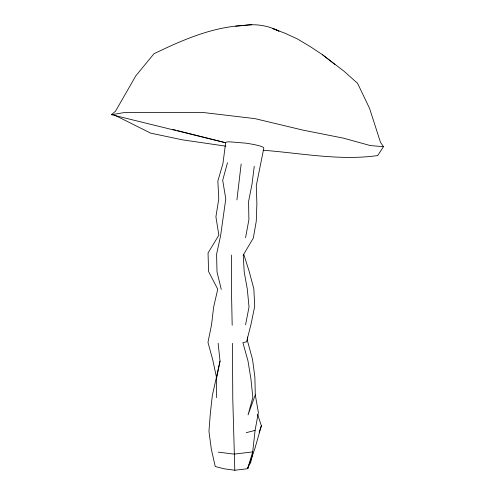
<?xml version="1.0" encoding="UTF-8"?>
<svg xmlns="http://www.w3.org/2000/svg" width="495" height="495" viewBox="0 0 495 495"><rect width="100%" height="100%" fill="white"/><g stroke="black" fill="none" stroke-linecap="round" stroke-linejoin="round"><path stroke-width="0.74" d="M231.462 255.074L231.45 289.408L232.18 325.283M247.618 336.996L247.451 340.801L252.555 359.481L254.882 377.19L255.29 394.861L258.384 412.514L255.08 430.409L252.704 451.91L247.673 468.709L234.797 470.25L223.975 468.771L215.251 466.519L211.303 449.076L208.958 431.331L210.319 413.486L212.324 395.548L220.034 361.065L218.122 343.282M236.913 199.918L241.17 163.987M254.251 166.32L252.011 184.128L248.57 201.552L248.898 219.681L245.563 237.736M245.545 324.838L249.028 306.956L247.302 289.142L244.19 271.879L243.262 255.061L253.341 238.021L256.268 221.172L256.886 203.47L256.268 185.718L263.816 148.184L263.42 147.38L261.329 146.396A19.8 2.277 7.8 0 0 245.625 143.142L228.919 141.78L226.289 142.102L225.633 142.739L222.967 163.437L217.856 181.046L218.778 198.897L215.907 216.791L218.858 235.205L208.042 252.97L208.562 271.489L217.744 289.228L213.648 306.999L211.557 324.671L207.968 342.354L212.776 359.958L216.544 377.648M220.034 361.065L216.371 379.504L216.662 397.634M252.883 453.296L250.588 462.782L248.44 465.962L247.673 468.709L254.962 448.284L261.385 425.793L257.617 414.402M227.496 162.713L222.688 180.291L225.782 198.848L220.609 235.694L216.581 254.257L217.02 271.972L221.265 289.358M259.17 432.277L261.385 425.793M255.29 394.861L248.069 414.884L252.827 397.454L250.965 379.25L247.983 360.942L242.878 342.62L246.578 341.828L251.064 324.046L254.715 306.325L253.842 288.82L249.195 271.458L243.775 254.356L243.262 255.061M177.204 130.519L225.633 142.739L111.499 114.698L115.564 111.152L135.723 75.976L153.995 53.714C182.042 40.225 211.241 27.343 242.754 25.53C255.092 23.506 267.875 25.356 279.001 31.123L272.782 28.599L285.089 33.27L297.47 38.981L309.851 46.351L322.344 54.611L343.926 71.156L357.563 83.308L369.573 108.386L380.494 142.362L383.501 146.668L377.685 155.572C339.49 160.937 301.183 153.141 263.111 150.245M246.207 432.673L255.08 430.409M112.582 114.469L111.499 114.698L125.353 112.384L203.624 112.557L254.876 118.621L303.163 130.154L343.338 138.13L370.409 145.586L383.501 146.668M252.704 451.91L234.073 454.113L218.27 452.139M235.632 26.167L251.85 24.75M225.813 146.167L182.463 139.844L150.641 133.13L114.438 115.044M172.73 129.393L175.713 130.142M322.344 54.611L334.868 64.437M234.797 470.25L232.78 398.921L232.458 343.326"/></g></svg>
